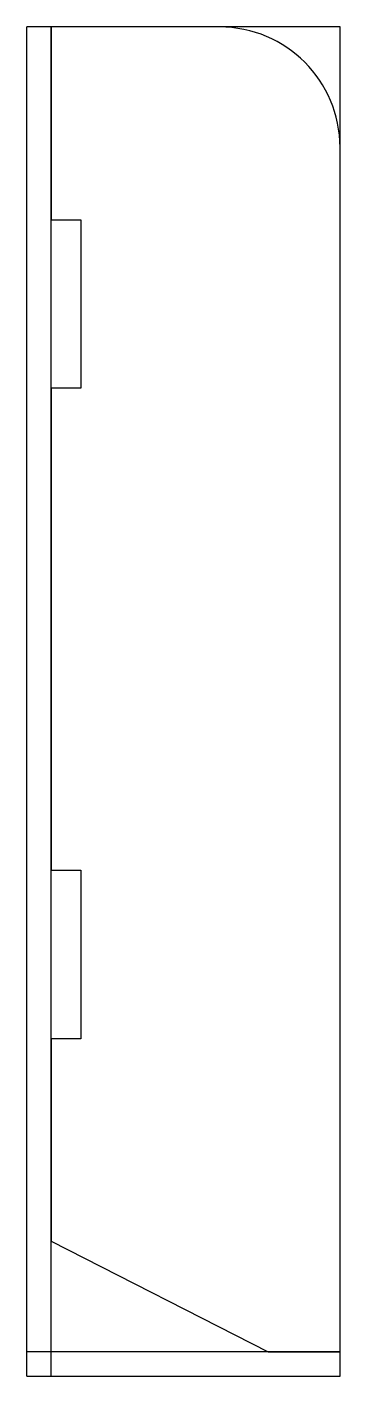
# Model space of a CAD drawing. Extents: x 0 to 13, y 0 to 56.
import ezdxf

# ---------------------------------------------------------------- set-up
doc = ezdxf.new("R2010")
doc.units = 0
doc.layers.get('0').update_dxf_attribs({"linetype": 'CONTINUOUS'})

msp = doc.modelspace()

# ---------------------------------------------------------------- linework, layer by layer
at = {"linetype": 'CONTINUOUS'}
for p, q in [((13, 56), (0, 56)), ((0, 0), (0, 56)), ((1, 0), (1, 56)), ((8, 56), (1, 56)), ((1, 56), (1, 48)), ((13, 0), (13, 56)), ((13, 1), (13, 51)), ((1, 48), (2.23, 48)), ((2.23, 48), (2.23, 41)), ((2.23, 41), (1, 41)), ((1, 41), (1, 21)), ((1, 21), (2.23, 21)), ((2.23, 21), (2.23, 14)), ((2.23, 14), (1, 14)), ((1, 14), (1, 5.6)), ((1, 5.6), (10.02, 1)), ((13, 1), (0, 1)), ((10.02, 1), (13, 1)), ((0, 0), (13, 0))]:
    msp.add_line(p, q, dxfattribs=at)
msp.add_arc((8, 51), 5, 0, 90, dxfattribs=at)

doc.saveas('drawing.dxf')
